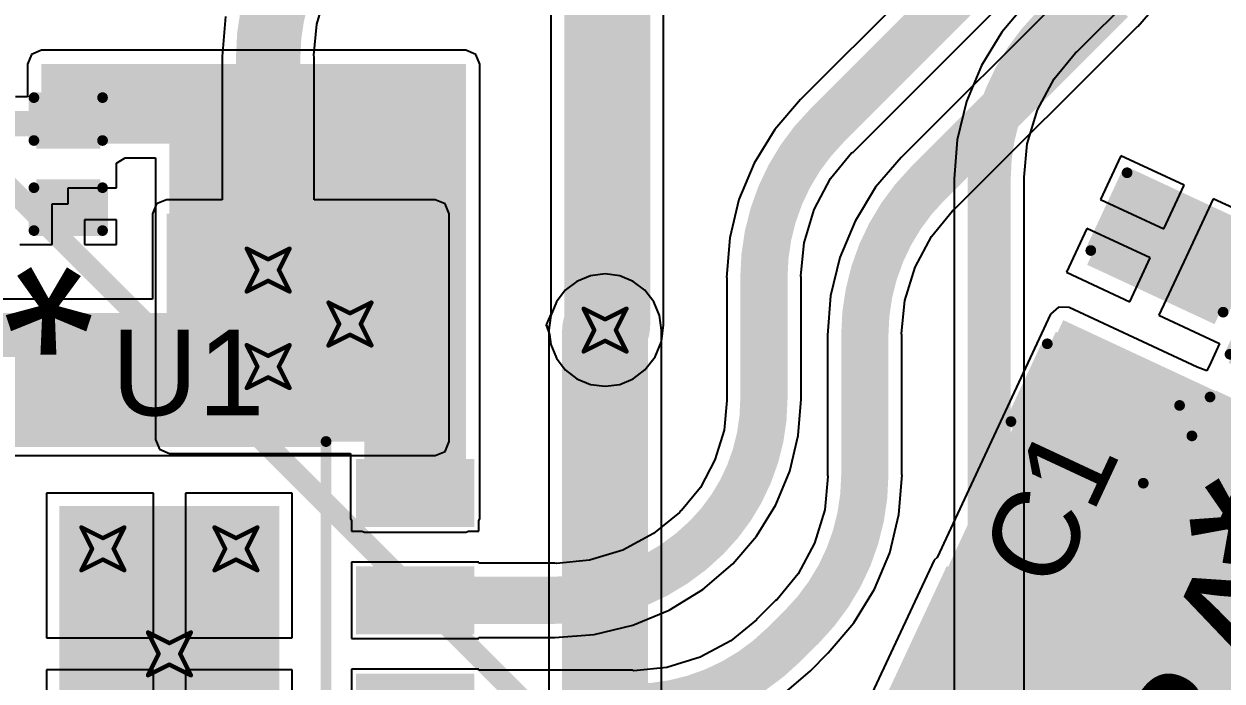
# Model space of a CAD drawing. Header units: millimetres. Extents: x -41 to 155, y -111 to 87.
# Drawn here: x 8.64 to 22.82, y -14.32 to -6.53 of the extents above; entities that cross this region are included whole.
import ezdxf

# ---------------------------------------------------------------- set-up
doc = ezdxf.new("R2010")
doc.units = ezdxf.units.MM
for name, color, linetype in [('BottomLayer', 5, 'Continuous'), ('DrillDrawing', 1, 'Continuous'), ('Mechanical1', 6, 'Continuous'), ('Mechanical2', 216, 'Continuous'), ('TopLayer', 1, 'Continuous'), ('TopOverlay', 2, 'Continuous'), ('TopPaste', 8, 'Continuous'), ('TopSolder', 216, 'Continuous'), ('ViaHoleLayer', 16, 'Continuous')]:
    doc.layers.add(name, color=color, linetype=linetype)
doc.styles.add('Arial', font='', dxfattribs={"height": 0.2})
doc.styles.get('Arial').set_extended_font_data('Arial')

# ---------------------------------------------------------------- blocks, each defined once
blk = doc.blocks.new('ESOP_8_72')
at = {"layer": 'TopLayer'}
for points in [[(-3.509, 2.205), (-2.309, 2.205), (-2.309, 1.605), (-3.509, 1.605)], [(2.308, 2.205), (3.508, 2.205), (3.508, 1.605), (2.308, 1.605)], [(-1.2, 1.65), (1.2, 1.65), (1.2, -1.65), (-1.2, -1.65)], [(-3.509, 0.935), (-2.309, 0.935), (-2.309, 0.335), (-3.509, 0.335)], [(2.308, 0.935), (3.508, 0.935), (3.508, 0.335), (2.308, 0.335)], [(-3.509, -0.335), (-2.309, -0.335), (-2.309, -0.935), (-3.509, -0.935)], [(2.308, -0.335), (3.508, -0.335), (3.508, -0.935), (2.308, -0.935)], [(-3.509, -1.605), (-2.309, -1.605), (-2.309, -2.205), (-3.509, -2.205)], [(2.308, -1.605), (3.508, -1.605), (3.508, -2.205), (2.308, -2.205)]]:
    blk.add_hatch(color=1, dxfattribs=at).paths.add_polyline_path(points)
at = {"layer": 'TopPaste'}
for points in [[(-3.509, 2.205), (-2.309, 2.205), (-2.309, 1.605), (-3.509, 1.605)], [(2.308, 2.205), (3.508, 2.205), (3.508, 1.605), (2.308, 1.605)], [(-1.2, 1.65), (1.2, 1.65), (1.2, -1.65), (-1.2, -1.65)], [(-3.509, 0.935), (-2.309, 0.935), (-2.309, 0.335), (-3.509, 0.335)], [(2.308, 0.935), (3.508, 0.935), (3.508, 0.335), (2.308, 0.335)], [(-3.509, -0.335), (-2.309, -0.335), (-2.309, -0.935), (-3.509, -0.935)], [(2.308, -0.335), (3.508, -0.335), (3.508, -0.935), (2.308, -0.935)], [(-3.509, -1.605), (-2.309, -1.605), (-2.309, -2.205), (-3.509, -2.205)], [(2.308, -1.605), (3.508, -1.605), (3.508, -2.205), (2.308, -2.205)]]:
    blk.add_hatch(color=8, dxfattribs=at).paths.add_polyline_path(points)
at = {"layer": 'TopSolder'}
for points in [[(-3.61, 2.307), (-2.207, 2.307), (-2.207, 1.503), (-3.61, 1.503)], [(2.207, 2.307), (3.61, 2.307), (3.61, 1.503), (2.207, 1.503)], [(-1.302, 1.752), (1.302, 1.752), (1.302, -1.752), (-1.302, -1.752)], [(-3.61, 1.037), (-2.207, 1.037), (-2.207, 0.233), (-3.61, 0.233)], [(2.207, 1.037), (3.61, 1.037), (3.61, 0.233), (2.207, 0.233)], [(-3.61, -0.233), (-2.207, -0.233), (-2.207, -1.037), (-3.61, -1.037)], [(2.207, -0.233), (3.61, -0.233), (3.61, -1.037), (2.207, -1.037)], [(-3.61, -1.503), (-2.207, -1.503), (-2.207, -2.307), (-3.61, -2.307)], [(2.207, -1.503), (3.61, -1.503), (3.61, -2.307), (2.207, -2.307)]]:
    blk.add_hatch(color=216, dxfattribs=at).paths.add_polyline_path(points)
at = {"layer": 'TopOverlay'}
for points, const_width in [([(-1.905, 2.515), (1.854, 2.515)], 0.127), ([(-1.905, 2.515), (-1.905, -2.515)], 0.127), ([(1.854, -2.515), (1.854, 2.515)], 0.127), ([(-3.877, 2.049), (-3.75, 1.922)], 0.3), ([(-3.877, 1.795), (-3.877, 2.049)], 0.3), ([(-3.877, 1.795), (-3.75, 1.922)], 0.3), ([(-1.905, -2.515), (1.854, -2.515)], 0.127)]:
    blk.add_lwpolyline(points, dxfattribs=dict(at, const_width=const_width))
for points, const_width in [([(-1.937, 2.515, 1), (-1.873, 2.515, 1)], 0.0635), ([(-1.937, 2.515, 1), (-1.873, 2.515, 1)], 0.0635), ([(1.822, 2.515, 1), (1.886, 2.515, 1)], 0.0635), ([(1.822, 2.515, 1), (1.886, 2.515, 1)], 0.0635), ([(-3.952, 2.049, 1), (-3.802, 2.049, 1)], 0.15), ([(-3.952, 2.049, 1), (-3.802, 2.049, 1)], 0.15), ([(-3.825, 1.922, 1), (-3.675, 1.922, 1)], 0.15), ([(-3.825, 1.922, 1), (-3.675, 1.922, 1)], 0.15), ([(-3.952, 1.795, 1), (-3.802, 1.795, 1)], 0.15), ([(-3.952, 1.795, 1), (-3.802, 1.795, 1)], 0.15), ([(-1.937, -2.515, 1), (-1.873, -2.515, 1)], 0.0635), ([(-1.937, -2.515, 1), (-1.873, -2.515, 1)], 0.0635), ([(1.822, -2.515, 1), (1.886, -2.515, 1)], 0.0635), ([(1.822, -2.515, 1), (1.886, -2.515, 1)], 0.0635)]:
    blk.add_lwpolyline(points, format="xyb", close=True, dxfattribs=dict(at, const_width=const_width))
blk = doc.blocks.new('C___0402_112')
at = {"layer": 'TopLayer'}
for points in [[(-0.699, -0.318), (-0.699, 0.317), (-0.241, 0.317), (-0.241, -0.318)], [(0.241, -0.318), (0.241, 0.317), (0.699, 0.317), (0.699, -0.318)]]:
    blk.add_hatch(color=1, dxfattribs=at).paths.add_polyline_path(points)
at = {"layer": 'TopPaste'}
for points in [[(-0.699, -0.318), (-0.699, 0.317), (-0.241, 0.317), (-0.241, -0.318)], [(0.241, -0.318), (0.241, 0.317), (0.699, 0.317), (0.699, -0.318)]]:
    blk.add_hatch(color=8, dxfattribs=at).paths.add_polyline_path(points)
at = {"layer": 'TopSolder'}
for points in [[(-0.758, -0.378), (-0.758, 0.377), (-0.181, 0.377), (-0.181, -0.378)], [(0.181, -0.378), (0.181, 0.377), (0.758, 0.377), (0.758, -0.378)]]:
    blk.add_hatch(color=216, dxfattribs=at).paths.add_polyline_path(points)
at = {"layer": 'TopOverlay', "const_width": 0.127}
for points in [[(-0.787, 0.406), (-0.787, -0.406)], [(-0.787, 0.406), (-0.279, 0.406)], [(0.279, 0.406), (0.787, 0.406)], [(0.787, 0.406), (0.787, -0.406)], [(-0.787, -0.406), (-0.279, -0.406)], [(0.279, -0.406), (0.787, -0.406)]]:
    blk.add_lwpolyline(points, dxfattribs=at)
at = {"layer": 'TopOverlay', "const_width": 0.0635}
for points in [[(-0.819, 0.406, 1), (-0.756, 0.406, 1)], [(-0.819, 0.406, 1), (-0.756, 0.406, 1)], [(-0.311, 0.406, 1), (-0.248, 0.406, 1)], [(0.248, 0.406, 1), (0.311, 0.406, 1)], [(0.756, 0.406, 1), (0.819, 0.406, 1)], [(0.756, 0.406, 1), (0.819, 0.406, 1)], [(-0.819, -0.406, 1), (-0.756, -0.406, 1)], [(-0.819, -0.406, 1), (-0.756, -0.406, 1)], [(-0.311, -0.406, 1), (-0.248, -0.406, 1)], [(0.248, -0.406, 1), (0.311, -0.406, 1)], [(0.756, -0.406, 1), (0.819, -0.406, 1)], [(0.756, -0.406, 1), (0.819, -0.406, 1)]]:
    blk.add_lwpolyline(points, format="xyb", close=True, dxfattribs=at)
blk = doc.blocks.new('C___0402_114')
at = {"layer": 'TopLayer'}
for points in [[(-0.699, -0.318), (-0.699, 0.317), (-0.241, 0.317), (-0.241, -0.318)], [(0.241, -0.318), (0.241, 0.317), (0.699, 0.317), (0.699, -0.318)]]:
    blk.add_hatch(color=1, dxfattribs=at).paths.add_polyline_path(points)
at = {"layer": 'TopPaste'}
for points in [[(-0.699, -0.318), (-0.699, 0.317), (-0.241, 0.317), (-0.241, -0.318)], [(0.241, -0.318), (0.241, 0.317), (0.699, 0.317), (0.699, -0.318)]]:
    blk.add_hatch(color=8, dxfattribs=at).paths.add_polyline_path(points)
at = {"layer": 'TopSolder'}
for points in [[(-0.758, -0.378), (-0.758, 0.377), (-0.181, 0.377), (-0.181, -0.378)], [(0.181, -0.378), (0.181, 0.377), (0.758, 0.377), (0.758, -0.378)]]:
    blk.add_hatch(color=216, dxfattribs=at).paths.add_polyline_path(points)
at = {"layer": 'TopOverlay', "const_width": 0.127}
for points in [[(-0.279, 0.406), (-0.787, 0.406)], [(-0.787, -0.406), (-0.787, 0.406)], [(0.787, 0.406), (0.279, 0.406)], [(0.787, -0.406), (0.787, 0.406)], [(-0.279, -0.406), (-0.787, -0.406)], [(0.787, -0.406), (0.279, -0.406)]]:
    blk.add_lwpolyline(points, dxfattribs=at)
at = {"layer": 'TopOverlay', "const_width": 0.0635}
for points in [[(-0.819, 0.406, 1), (-0.756, 0.406, 1)], [(-0.819, 0.406, 1), (-0.756, 0.406, 1)], [(-0.311, 0.406, 1), (-0.248, 0.406, 1)], [(0.248, 0.406, 1), (0.311, 0.406, 1)], [(0.756, 0.406, 1), (0.819, 0.406, 1)], [(0.756, 0.406, 1), (0.819, 0.406, 1)], [(-0.819, -0.406, 1), (-0.756, -0.406, 1)], [(-0.819, -0.406, 1), (-0.756, -0.406, 1)], [(-0.311, -0.406, 1), (-0.248, -0.406, 1)], [(0.248, -0.406, 1), (0.311, -0.406, 1)], [(0.756, -0.406, 1), (0.819, -0.406, 1)], [(0.756, -0.406, 1), (0.819, -0.406, 1)]]:
    blk.add_lwpolyline(points, format="xyb", close=True, dxfattribs=at)
blk = doc.blocks.new('C___0805_117')
at = {"layer": 'TopLayer'}
for points in [[(-1.524, 0.762), (-0.508, 0.762), (-0.508, -0.762), (-1.524, -0.762)], [(0.508, 0.762), (1.524, 0.762), (1.524, -0.762), (0.508, -0.762)]]:
    blk.add_hatch(color=1, dxfattribs=at).paths.add_polyline_path(points)
at = {"layer": 'TopPaste'}
for points in [[(-1.524, 0.762), (-0.508, 0.762), (-0.508, -0.762), (-1.524, -0.762)], [(0.508, 0.762), (1.524, 0.762), (1.524, -0.762), (0.508, -0.762)]]:
    blk.add_hatch(color=8, dxfattribs=at).paths.add_polyline_path(points)
at = {"layer": 'TopSolder'}
for points in [[(-1.594, 0.832), (-0.438, 0.832), (-0.438, -0.832), (-1.594, -0.832)], [(0.438, 0.832), (1.594, 0.832), (1.594, -0.832), (0.438, -0.832)]]:
    blk.add_hatch(color=216, dxfattribs=at).paths.add_polyline_path(points)
at = {"layer": 'TopOverlay', "const_width": 0.127}
for points in [[(-1.626, -0.864), (-1.626, 0.864)], [(-0.61, 0.864), (-1.626, 0.864)], [(1.626, 0.864), (0.61, 0.864)], [(1.626, -0.864), (1.626, 0.864)], [(-0.61, -0.864), (-1.626, -0.864)], [(1.626, -0.864), (0.61, -0.864)]]:
    blk.add_lwpolyline(points, dxfattribs=at)
at = {"layer": 'TopOverlay', "const_width": 0.0635}
for points in [[(-1.657, 0.864, 1), (-1.594, 0.864, 1)], [(-1.657, 0.864, 1), (-1.594, 0.864, 1)], [(-0.641, 0.864, 1), (-0.578, 0.864, 1)], [(0.578, 0.864, 1), (0.641, 0.864, 1)], [(1.594, 0.864, 1), (1.657, 0.864, 1)], [(1.594, 0.864, 1), (1.657, 0.864, 1)], [(-1.657, -0.864, 1), (-1.594, -0.864, 1)], [(-1.657, -0.864, 1), (-1.594, -0.864, 1)], [(-0.641, -0.864, 1), (-0.578, -0.864, 1)], [(0.578, -0.864, 1), (0.641, -0.864, 1)], [(1.594, -0.864, 1), (1.657, -0.864, 1)], [(1.594, -0.864, 1), (1.657, -0.864, 1)]]:
    blk.add_lwpolyline(points, format="xyb", close=True, dxfattribs=at)

msp = doc.modelspace()

# ---------------------------------------------------------------- hatches: boundary and pattern name
at = {"layer": 'BottomLayer'}
for points in [[(10.329, -11.481), (13.509, -11.481), (13.509, -8.781), (10.329, -8.781)], [(4.877, -11.481), (13.081, -11.481), (13.081, -9.957), (4.877, -9.957)]]:
    msp.add_hatch(color=5, dxfattribs=at).paths.add_polyline_path(points)
h = msp.add_hatch(color=5, dxfattribs=at)
edge = h.paths.add_edge_path()
edge.add_arc((11.532, -9.449), 0.3, 0, 360)
h = msp.add_hatch(color=5, dxfattribs=at)
edge = h.paths.add_edge_path()
edge.add_arc((12.5, -10.088), 0.3, 0, 360)
h = msp.add_hatch(color=5, dxfattribs=at)
edge = h.paths.add_edge_path()
edge.add_arc((15.519, -10.16), 0.3, 0, 360)
h = msp.add_hatch(color=5, dxfattribs=at)
edge = h.paths.add_edge_path()
edge.add_arc((11.532, -10.592), 0.3, 0, 360)
h = msp.add_hatch(color=5, dxfattribs=at)
edge = h.paths.add_edge_path()
edge.add_arc((9.576, -12.751), 0.3, 0, 360)
h = msp.add_hatch(color=5, dxfattribs=at)
edge = h.paths.add_edge_path()
edge.add_arc((11.151, -12.751), 0.3, 0, 360)
h = msp.add_hatch(color=5, dxfattribs=at)
edge = h.paths.add_edge_path()
edge.add_arc((10.363, -13.995), 0.3, 0, 360)
at = {"layer": 'TopLayer'}
for points in [[(8.849, -7.953), (13.872, -7.953), (13.872, -7.01), (8.849, -7.01)], [(10.363, -11.455), (13.872, -11.455), (13.872, -7.01), (10.363, -7.01)], [(12.672, -12.39), (13.872, -12.39), (13.872, -7.015), (12.672, -7.015)], [(7.72, -7.864), (9.484, -7.864), (9.484, -7.564), (7.72, -7.564)], [(20.942, -10.042), (19.053, -14.092), (28.184, -18.349), (30.072, -14.299)], [(17.687, -16.978), (19.62, -17.88), (21.495, -13.858), (19.562, -12.957)]]:
    msp.add_hatch(color=1, dxfattribs=at).paths.add_polyline_path(points)
h = msp.add_hatch(color=1, dxfattribs=at)
edge = h.paths.add_edge_path()
edge.add_arc((11.532, -9.449), 0.3, 0, 360)
h = msp.add_hatch(color=1, dxfattribs=at)
edge = h.paths.add_edge_path()
edge.add_arc((12.5, -10.088), 0.3, 0, 360)
h = msp.add_hatch(color=1, dxfattribs=at)
edge = h.paths.add_edge_path()
edge.add_arc((15.519, -10.16), 0.3, 0, 360)
h = msp.add_hatch(color=1, dxfattribs=at)
edge = h.paths.add_edge_path()
edge.add_arc((11.532, -10.592), 0.3, 0, 360)
h = msp.add_hatch(color=1, dxfattribs=at)
edge = h.paths.add_edge_path()
edge.add_arc((9.576, -12.751), 0.3, 0, 360)
h = msp.add_hatch(color=1, dxfattribs=at)
edge = h.paths.add_edge_path()
edge.add_arc((11.151, -12.751), 0.3, 0, 360)
h = msp.add_hatch(color=1, dxfattribs=at)
edge = h.paths.add_edge_path()
edge.add_arc((10.363, -13.995), 0.3, 0, 360)
at = {"layer": 'ViaHoleLayer'}
h = msp.add_hatch(color=16, dxfattribs=at)
edge = h.paths.add_edge_path()
edge.add_arc((11.532, -9.449), 0.15, 0, 360)
h = msp.add_hatch(color=16, dxfattribs=at)
edge = h.paths.add_edge_path()
edge.add_arc((12.5, -10.088), 0.15, 0, 360)
h = msp.add_hatch(color=16, dxfattribs=at)
edge = h.paths.add_edge_path()
edge.add_arc((15.519, -10.16), 0.15, 0, 360)
h = msp.add_hatch(color=16, dxfattribs=at)
edge = h.paths.add_edge_path()
edge.add_arc((11.532, -10.592), 0.15, 0, 360)
h = msp.add_hatch(color=16, dxfattribs=at)
edge = h.paths.add_edge_path()
edge.add_arc((9.576, -12.751), 0.15, 0, 360)
h = msp.add_hatch(color=16, dxfattribs=at)
edge = h.paths.add_edge_path()
edge.add_arc((11.151, -12.751), 0.15, 0, 360)
h = msp.add_hatch(color=16, dxfattribs=at)
edge = h.paths.add_edge_path()
edge.add_arc((10.363, -13.995), 0.15, 0, 360)

# ---------------------------------------------------------------- linework, layer by layer
at = {"layer": 'BottomLayer'}
for p, q in [((21.103, -6.864), (23.908, -4.06)), ((12.107, -6.537), (12.221, -6.161)), ((20.516, -6.277), (20.215, -6.63)), ((11.027, -6.446), (10.989, -6.92)), ((12.071, -6.903), (12.107, -6.537)), ((20.215, -6.63), (19.973, -7.026)), ((10.989, -6.92), (10.988, -6.928)), ((10.988, -6.928), (10.988, -8.616)), ((12.075, -6.928), (12.071, -6.903)), ((12.075, -8.616), (12.075, -6.928)), ((20.834, -7.183), (21.087, -6.875)), ((21.087, -6.875), (21.103, -6.864)), ((19.973, -7.026), (19.795, -7.454)), ((20.637, -7.552), (20.834, -7.183)), ((19.795, -7.454), (19.687, -7.905)), ((20.516, -7.952), (20.637, -7.552)), ((19.687, -7.905), (19.65, -8.367)), ((20.477, -8.349), (20.516, -7.952)), ((20.48, -8.367), (20.477, -8.349)), ((19.65, -8.367), (19.652, -8.367)), ((19.652, -8.367), (19.652, -20.062)), ((20.48, -20.062), (20.48, -8.367)), ((10.329, -8.616), (10.212, -8.664)), ((10.988, -8.616), (10.329, -8.616)), ((13.509, -8.616), (12.075, -8.616)), ((13.626, -8.664), (13.509, -8.616)), ((10.212, -8.664), (10.164, -8.781)), ((10.164, -8.781), (10.164, -9.792)), ((13.674, -8.781), (13.626, -8.664)), ((13.674, -11.481), (13.674, -8.781)), ((15.519, -9.494), (15.347, -9.517)), ((15.692, -9.517), (15.519, -9.494)), ((15.186, -9.583), (15.048, -9.689)), ((15.347, -9.517), (15.186, -9.583)), ((15.852, -9.583), (15.692, -9.517)), ((15.99, -9.689), (15.852, -9.583)), ((15.048, -9.689), (14.943, -9.827)), ((16.096, -9.827), (15.99, -9.689)), ((10.164, -9.792), (4.877, -9.792)), ((14.943, -9.827), (14.876, -9.988)), ((16.163, -9.988), (16.096, -9.827)), ((14.876, -9.988), (14.853, -10.16)), ((16.185, -10.16), (16.163, -9.988)), ((14.853, -10.16), (14.853, -22.708)), ((16.185, -22.432), (16.185, -10.16)), ((13.626, -11.597), (13.674, -11.481)), ((13.509, -11.646), (13.626, -11.597)), ((7.633, -11.646), (13.509, -11.646))]:
    msp.add_line(p, q, dxfattribs=at)
for points, const_width in [([(20.81, -6.571), (23.615, -3.767)], 0.508), ([(11.532, -9.449), (11.532, -6.928)], 0.762), ([(20.066, -20.244), (20.066, -8.367)], 0.508), ([(15.519, -22.708), (15.519, -10.16)], 1.016)]:
    msp.add_lwpolyline(points, dxfattribs=dict(at, const_width=const_width))
for points, const_width in [([(11.532, -6.928, -0.198912), (12.276, -5.132)], 0.762), ([(20.066, -8.367, -0.198912), (20.81, -6.571)], 0.508)]:
    msp.add_lwpolyline(points, format="xyb", dxfattribs=dict(at, const_width=const_width))
for points, const_width in [([(20.683, -6.571, 1), (20.937, -6.571, 1)], 0.254), ([(20.683, -6.571, 1), (20.937, -6.571, 1)], 0.254), ([(11.341, -6.928, 1), (11.722, -6.928, 1)], 0.381), ([(11.341, -6.928, 1), (11.722, -6.928, 1)], 0.381), ([(19.939, -8.367, 1), (20.193, -8.367, 1)], 0.254), ([(19.939, -8.367, 1), (20.193, -8.367, 1)], 0.254), ([(11.341, -9.449, 1), (11.722, -9.449, 1)], 0.381), ([(15.265, -10.16, 1), (15.773, -10.16, 1)], 0.508)]:
    msp.add_lwpolyline(points, format="xyb", close=True, dxfattribs=dict(at, const_width=const_width))
at = {"layer": 'DrillDrawing', "const_width": 0.0508}
for points in [[(11.278, -9.195), (11.532, -9.322)], [(11.278, -9.195), (11.405, -9.449)], [(11.532, -9.322), (11.786, -9.195)], [(11.659, -9.449), (11.786, -9.195)], [(11.278, -9.703), (11.405, -9.449)], [(11.659, -9.449), (11.786, -9.703)], [(11.278, -9.703), (11.532, -9.576)], [(11.532, -9.576), (11.786, -9.703)], [(12.246, -9.834), (12.5, -9.961)], [(12.246, -9.834), (12.373, -10.088)], [(12.5, -9.961), (12.754, -9.834)], [(12.627, -10.088), (12.754, -9.834)], [(15.265, -9.906), (15.519, -10.033)], [(15.265, -9.906), (15.392, -10.16)], [(15.519, -10.033), (15.773, -9.906)], [(15.646, -10.16), (15.773, -9.906)], [(12.246, -10.342), (12.373, -10.088)], [(12.627, -10.088), (12.754, -10.342)], [(12.246, -10.342), (12.5, -10.215)], [(12.5, -10.215), (12.754, -10.342)], [(15.265, -10.414), (15.392, -10.16)], [(15.646, -10.16), (15.773, -10.414)], [(11.278, -10.338), (11.532, -10.465)], [(11.278, -10.338), (11.405, -10.592)], [(11.532, -10.465), (11.786, -10.338)], [(11.659, -10.592), (11.786, -10.338)], [(15.265, -10.414), (15.519, -10.287)], [(15.519, -10.287), (15.773, -10.414)], [(11.278, -10.846), (11.405, -10.592)], [(11.659, -10.592), (11.786, -10.846)], [(11.278, -10.846), (11.532, -10.719)], [(11.532, -10.719), (11.786, -10.846)], [(9.322, -12.497), (9.576, -12.624)], [(9.322, -12.497), (9.449, -12.751)], [(9.576, -12.624), (9.83, -12.497)], [(9.703, -12.751), (9.83, -12.497)], [(10.897, -12.497), (11.151, -12.624)], [(10.897, -12.497), (11.024, -12.751)], [(11.151, -12.624), (11.405, -12.497)], [(11.278, -12.751), (11.405, -12.497)], [(9.322, -13.005), (9.449, -12.751)], [(9.703, -12.751), (9.83, -13.005)], [(10.897, -13.005), (11.024, -12.751)], [(11.278, -12.751), (11.405, -13.005)], [(9.322, -13.005), (9.576, -12.878)], [(9.576, -12.878), (9.83, -13.005)], [(10.897, -13.005), (11.151, -12.878)], [(11.151, -12.878), (11.405, -13.005)], [(10.109, -13.741), (10.363, -13.868)], [(10.109, -13.741), (10.236, -13.995)], [(10.363, -13.868), (10.617, -13.741)], [(10.49, -13.995), (10.617, -13.741)], [(10.109, -14.249), (10.236, -13.995)], [(10.49, -13.995), (10.617, -14.249)], [(10.109, -14.249), (10.363, -14.122)], [(10.363, -14.122), (10.617, -14.249)]]:
    msp.add_lwpolyline(points, dxfattribs=at)
at = {"layer": 'DrillDrawing', "const_width": 0.0254}
for points in [[(11.265, -9.195, 1), (11.29, -9.195, 1)], [(11.265, -9.195, 1), (11.29, -9.195, 1)], [(11.773, -9.195, 1), (11.798, -9.195, 1)], [(11.773, -9.195, 1), (11.798, -9.195, 1)], [(11.519, -9.322, 1), (11.544, -9.322, 1)], [(11.519, -9.322, 1), (11.544, -9.322, 1)], [(11.392, -9.449, 1), (11.417, -9.449, 1)], [(11.392, -9.449, 1), (11.417, -9.449, 1)], [(11.646, -9.449, 1), (11.671, -9.449, 1)], [(11.646, -9.449, 1), (11.671, -9.449, 1)], [(11.519, -9.576, 1), (11.544, -9.576, 1)], [(11.519, -9.576, 1), (11.544, -9.576, 1)], [(11.265, -9.703, 1), (11.29, -9.703, 1)], [(11.265, -9.703, 1), (11.29, -9.703, 1)], [(11.773, -9.703, 1), (11.798, -9.703, 1)], [(11.773, -9.703, 1), (11.798, -9.703, 1)], [(12.233, -9.834, 1), (12.259, -9.834, 1)], [(12.233, -9.834, 1), (12.259, -9.834, 1)], [(12.741, -9.834, 1), (12.767, -9.834, 1)], [(12.741, -9.834, 1), (12.767, -9.834, 1)], [(15.253, -9.906, 1), (15.278, -9.906, 1)], [(15.253, -9.906, 1), (15.278, -9.906, 1)], [(15.761, -9.906, 1), (15.786, -9.906, 1)], [(15.761, -9.906, 1), (15.786, -9.906, 1)], [(12.36, -10.088, 1), (12.386, -10.088, 1)], [(12.36, -10.088, 1), (12.386, -10.088, 1)], [(12.487, -9.961, 1), (12.513, -9.961, 1)], [(12.487, -9.961, 1), (12.513, -9.961, 1)], [(12.614, -10.088, 1), (12.64, -10.088, 1)], [(12.614, -10.088, 1), (12.64, -10.088, 1)], [(15.507, -10.033, 1), (15.532, -10.033, 1)], [(15.507, -10.033, 1), (15.532, -10.033, 1)], [(12.487, -10.215, 1), (12.513, -10.215, 1)], [(12.487, -10.215, 1), (12.513, -10.215, 1)], [(15.38, -10.16, 1), (15.405, -10.16, 1)], [(15.38, -10.16, 1), (15.405, -10.16, 1)], [(15.634, -10.16, 1), (15.659, -10.16, 1)], [(15.634, -10.16, 1), (15.659, -10.16, 1)], [(11.265, -10.338, 1), (11.29, -10.338, 1)], [(11.265, -10.338, 1), (11.29, -10.338, 1)], [(11.773, -10.338, 1), (11.798, -10.338, 1)], [(11.773, -10.338, 1), (11.798, -10.338, 1)], [(12.233, -10.342, 1), (12.259, -10.342, 1)], [(12.233, -10.342, 1), (12.259, -10.342, 1)], [(12.741, -10.342, 1), (12.767, -10.342, 1)], [(12.741, -10.342, 1), (12.767, -10.342, 1)], [(15.507, -10.287, 1), (15.532, -10.287, 1)], [(15.507, -10.287, 1), (15.532, -10.287, 1)], [(11.519, -10.465, 1), (11.544, -10.465, 1)], [(11.519, -10.465, 1), (11.544, -10.465, 1)], [(15.253, -10.414, 1), (15.278, -10.414, 1)], [(15.253, -10.414, 1), (15.278, -10.414, 1)], [(15.761, -10.414, 1), (15.786, -10.414, 1)], [(15.761, -10.414, 1), (15.786, -10.414, 1)], [(11.392, -10.592, 1), (11.417, -10.592, 1)], [(11.392, -10.592, 1), (11.417, -10.592, 1)], [(11.646, -10.592, 1), (11.671, -10.592, 1)], [(11.646, -10.592, 1), (11.671, -10.592, 1)], [(11.519, -10.719, 1), (11.544, -10.719, 1)], [(11.519, -10.719, 1), (11.544, -10.719, 1)], [(11.265, -10.846, 1), (11.29, -10.846, 1)], [(11.265, -10.846, 1), (11.29, -10.846, 1)], [(11.773, -10.846, 1), (11.798, -10.846, 1)], [(11.773, -10.846, 1), (11.798, -10.846, 1)], [(9.309, -12.497, 1), (9.334, -12.497, 1)], [(9.309, -12.497, 1), (9.334, -12.497, 1)], [(9.817, -12.497, 1), (9.842, -12.497, 1)], [(9.817, -12.497, 1), (9.842, -12.497, 1)], [(10.884, -12.497, 1), (10.909, -12.497, 1)], [(10.884, -12.497, 1), (10.909, -12.497, 1)], [(11.392, -12.497, 1), (11.417, -12.497, 1)], [(11.392, -12.497, 1), (11.417, -12.497, 1)], [(9.563, -12.624, 1), (9.588, -12.624, 1)], [(9.563, -12.624, 1), (9.588, -12.624, 1)], [(11.138, -12.624, 1), (11.163, -12.624, 1)], [(11.138, -12.624, 1), (11.163, -12.624, 1)], [(9.436, -12.751, 1), (9.461, -12.751, 1)], [(9.436, -12.751, 1), (9.461, -12.751, 1)], [(9.69, -12.751, 1), (9.716, -12.751, 1)], [(9.69, -12.751, 1), (9.716, -12.751, 1)], [(11.011, -12.751, 1), (11.036, -12.751, 1)], [(11.011, -12.751, 1), (11.036, -12.751, 1)], [(11.265, -12.751, 1), (11.29, -12.751, 1)], [(11.265, -12.751, 1), (11.29, -12.751, 1)], [(9.563, -12.878, 1), (9.588, -12.878, 1)], [(9.563, -12.878, 1), (9.588, -12.878, 1)], [(11.138, -12.878, 1), (11.163, -12.878, 1)], [(11.138, -12.878, 1), (11.163, -12.878, 1)], [(9.309, -13.005, 1), (9.334, -13.005, 1)], [(9.309, -13.005, 1), (9.334, -13.005, 1)], [(9.817, -13.005, 1), (9.842, -13.005, 1)], [(9.817, -13.005, 1), (9.842, -13.005, 1)], [(10.884, -13.005, 1), (10.909, -13.005, 1)], [(10.884, -13.005, 1), (10.909, -13.005, 1)], [(11.392, -13.005, 1), (11.417, -13.005, 1)], [(11.392, -13.005, 1), (11.417, -13.005, 1)], [(10.097, -13.741, 1), (10.122, -13.741, 1)], [(10.097, -13.741, 1), (10.122, -13.741, 1)], [(10.604, -13.741, 1), (10.63, -13.741, 1)], [(10.604, -13.741, 1), (10.63, -13.741, 1)], [(10.351, -13.868, 1), (10.376, -13.868, 1)], [(10.351, -13.868, 1), (10.376, -13.868, 1)], [(10.223, -13.995, 1), (10.249, -13.995, 1)], [(10.223, -13.995, 1), (10.249, -13.995, 1)], [(10.477, -13.995, 1), (10.503, -13.995, 1)], [(10.477, -13.995, 1), (10.503, -13.995, 1)], [(10.351, -14.122, 1), (10.376, -14.122, 1)], [(10.351, -14.122, 1), (10.376, -14.122, 1)], [(10.097, -14.249, 1), (10.122, -14.249, 1)], [(10.097, -14.249, 1), (10.122, -14.249, 1)], [(10.604, -14.249, 1), (10.63, -14.249, 1)], [(10.604, -14.249, 1), (10.63, -14.249, 1)]]:
    msp.add_lwpolyline(points, format="xyb", close=True, dxfattribs=at)
at = {"layer": 'Mechanical1', "const_width": 0.254}
msp.add_lwpolyline([(-26.733, 19.828, -3.064051), (-27.016, -19.427)], format="xyb", dxfattribs=at)
msp.add_lwpolyline([(0, 0), (27.457, -27.457)], dxfattribs=at)
at = {"layer": 'Mechanical2', "const_width": 0.254}
msp.add_lwpolyline([(-27.773, 19.435, -3.216016), (-28.067, -19.008)], format="xyb", dxfattribs=at)
at = {"layer": 'TopLayer'}
for p, q in [((14.879, 3.899), (14.879, -9.865)), ((16.211, -10.099), (16.211, 3.924)), ((20.052, -5.208), (17.832, -7.428)), ((18.454, -8.051), (20.675, -5.83)), ((21.2, -5.939), (19.025, -8.114)), ((21.823, -6.563), (22.127, -6.207)), ((19.648, -8.737), (21.823, -6.562)), ((21.823, -6.562), (21.823, -6.563)), ((8.732, -6.894), (8.684, -7.01)), ((8.849, -6.845), (8.732, -6.894)), ((13.872, -6.845), (8.849, -6.845)), ((13.988, -6.894), (13.872, -6.845)), ((14.037, -7.01), (13.988, -6.894)), ((8.684, -7.01), (8.684, -7.399)), ((14.037, -12.39), (14.037, -7.01)), ((8.684, -7.399), (8.543, -7.399)), ((17.831, -7.428), (17.527, -7.784)), ((17.832, -7.428), (17.831, -7.428)), ((17.527, -7.784), (17.283, -8.182)), ((18.188, -8.366), (18.437, -8.062)), ((18.437, -8.062), (18.454, -8.051)), ((9.738, -8.182), (9.838, -8.118)), ((9.738, -8.474), (9.738, -8.182)), ((9.838, -8.118), (10.198, -8.118)), ((10.198, -8.118), (10.198, -11.455)), ((17.283, -8.182), (17.104, -8.615)), ((19.025, -8.114), (18.721, -8.469)), ((19.025, -8.114), (19.025, -8.114)), ((21.624, -8.094), (21.382, -8.612)), ((22.372, -8.443), (21.624, -8.094)), ((9.166, -8.664), (9.166, -8.474)), ((9.166, -8.474), (9.738, -8.474)), ((17.994, -8.73), (18.188, -8.366)), ((18.721, -8.469), (18.477, -8.868)), ((22.13, -8.961), (22.372, -8.443)), ((17.104, -8.615), (16.995, -9.069)), ((21.382, -8.612), (22.13, -8.961)), ((22.717, -8.604), (22.395, -9.294)), ((23.465, -8.953), (22.717, -8.604)), ((8.976, -9.147), (8.976, -8.664)), ((8.976, -8.664), (9.166, -8.664)), ((17.874, -9.125), (17.994, -8.73)), ((19.382, -9.052), (19.631, -8.748)), ((19.631, -8.748), (19.648, -8.737)), ((9.738, -8.855), (9.357, -8.855)), ((9.357, -8.855), (9.357, -9.147)), ((9.738, -9.147), (9.738, -8.855)), ((18.477, -8.868), (18.298, -9.3)), ((16.995, -9.069), (16.958, -9.536)), ((19.188, -9.416), (19.382, -9.052)), ((21.221, -8.957), (20.98, -9.475)), ((21.969, -9.306), (21.221, -8.957)), ((8.595, -9.147), (8.976, -9.147)), ((9.357, -9.147), (9.738, -9.147)), ((17.835, -9.516), (17.874, -9.125)), ((18.298, -9.3), (18.188, -9.755)), ((21.728, -9.824), (21.969, -9.306)), ((22.395, -9.294), (22.073, -9.985)), ((19.068, -9.811), (19.188, -9.416)), ((20.98, -9.475), (21.728, -9.824)), ((16.958, -9.536), (16.959, -9.536)), ((16.959, -9.536), (16.959, -10.979)), ((17.839, -9.536), (17.835, -9.516)), ((17.839, -10.979), (17.839, -9.536)), ((18.188, -9.755), (18.152, -10.222)), ((14.879, -9.865), (14.876, -9.971)), ((19.029, -10.202), (19.068, -9.811)), ((20.885, -9.887), (20.792, -9.972)), ((20.886, -9.887), (20.885, -9.887)), ((21.011, -9.892), (20.886, -9.887)), ((22.526, -10.598), (21.011, -9.892)), ((14.876, -9.971), (14.823, -10.099)), ((20.792, -9.972), (19.448, -12.855)), ((20.792, -9.972), (20.792, -9.972)), ((22.073, -9.985), (22.791, -10.32)), ((14.823, -10.099), (14.823, -10.099)), ((14.823, -10.099), (14.856, -10.136)), ((14.853, -10.16), (14.823, -10.099)), ((14.823, -10.099), (14.86, -10.211)), ((14.856, -10.136), (14.853, -10.16)), ((16.186, -10.294), (16.212, -10.099)), ((16.212, -10.099), (16.211, -10.099)), ((19.033, -10.222), (19.029, -10.202)), ((14.86, -10.211), (14.876, -10.332)), ((14.876, -10.332), (14.943, -10.493)), ((16.111, -10.475), (16.186, -10.294)), ((18.152, -10.222), (18.152, -10.222)), ((18.152, -10.222), (18.152, -11.876)), ((19.033, -11.876), (19.033, -10.222)), ((22.791, -10.32), (22.691, -10.535)), ((15.991, -10.632), (16.111, -10.475)), ((14.943, -10.493), (15.048, -10.631)), ((15.048, -10.631), (15.186, -10.737)), ((15.852, -10.737), (15.99, -10.631)), ((15.99, -10.631), (15.991, -10.632)), ((22.641, -10.641), (22.526, -10.598)), ((22.691, -10.535), (22.641, -10.641)), ((15.186, -10.737), (15.347, -10.803)), ((15.692, -10.803), (15.852, -10.737)), ((15.347, -10.803), (15.519, -10.826)), ((15.519, -10.826), (15.692, -10.803)), ((16.962, -10.995), (16.927, -11.345)), ((16.959, -10.979), (16.962, -10.995)), ((17.805, -11.41), (17.839, -10.979)), ((17.839, -10.979), (17.839, -10.979)), ((10.198, -11.455), (10.247, -11.572)), ((16.927, -11.345), (16.82, -11.698)), ((17.704, -11.83), (17.805, -11.41)), ((10.247, -11.572), (10.363, -11.62)), ((10.363, -11.62), (12.507, -11.62)), ((12.507, -11.62), (12.507, -12.39)), ((16.82, -11.698), (16.647, -12.024)), ((17.539, -12.23), (17.704, -11.83)), ((18.156, -11.896), (18.118, -12.287)), ((18.152, -11.876), (18.156, -11.896)), ((18.997, -12.343), (19.034, -11.876)), ((19.034, -11.876), (19.033, -11.876)), ((16.647, -12.024), (16.423, -12.296)), ((10.173, -12.091), (8.909, -12.091)), ((8.909, -12.091), (8.909, -13.805)), ((10.173, -13.805), (10.173, -12.091)), ((11.817, -12.091), (10.554, -12.091)), ((10.554, -12.091), (10.554, -13.805)), ((11.817, -13.805), (11.817, -12.091)), ((16.398, -12.322), (16.094, -12.571)), ((16.409, -12.305), (16.398, -12.322)), ((16.423, -12.296), (16.409, -12.305)), ((17.313, -12.599), (17.539, -12.23)), ((18.118, -12.287), (17.998, -12.682)), ((12.507, -12.39), (12.519, -12.421)), ((12.519, -12.421), (12.519, -12.543)), ((14.024, -12.421), (14.037, -12.39)), ((14.024, -12.543), (14.024, -12.421)), ((18.888, -12.798), (18.997, -12.343)), ((12.519, -12.543), (12.641, -12.543)), ((12.641, -12.543), (12.672, -12.555)), ((12.672, -12.555), (13.872, -12.555)), ((13.872, -12.555), (13.902, -12.543)), ((13.902, -12.543), (14.024, -12.543)), ((16.094, -12.571), (15.73, -12.766)), ((17.032, -12.928), (17.313, -12.599)), ((17.998, -12.682), (17.803, -13.046)), ((15.335, -12.886), (14.944, -12.924)), ((15.73, -12.766), (15.335, -12.886)), ((19.413, -12.887), (18.224, -15.435)), ((18.709, -13.23), (18.888, -12.798)), ((19.448, -12.855), (19.413, -12.887)), ((14.024, -12.908), (12.519, -12.908)), ((12.519, -12.908), (12.519, -13.813)), ((14.024, -12.92), (14.024, -12.908)), ((14.924, -12.92), (14.024, -12.92)), ((14.944, -12.924), (14.924, -12.92)), ((16.677, -13.232), (17.032, -12.928)), ((17.032, -12.928), (17.032, -12.928)), ((17.803, -13.046), (17.554, -13.35)), ((16.278, -13.476), (16.677, -13.232)), ((18.465, -13.629), (18.709, -13.23)), ((17.537, -13.361), (17.324, -13.575)), ((17.554, -13.35), (17.537, -13.361)), ((15.846, -13.655), (16.278, -13.476)), ((17.312, -13.592), (17.009, -13.841)), ((17.324, -13.575), (17.312, -13.592)), ((15.391, -13.765), (15.846, -13.655)), ((18.161, -13.984), (18.465, -13.629)), ((8.909, -13.805), (10.173, -13.805)), ((10.554, -13.805), (11.817, -13.805)), ((12.519, -13.813), (14.024, -13.813)), ((14.024, -13.813), (14.024, -13.801)), ((14.024, -13.801), (14.924, -13.801)), ((14.924, -13.801), (15.391, -13.765)), ((14.924, -13.801), (14.924, -13.801)), ((17.009, -13.841), (16.645, -14.036)), ((16.645, -14.036), (16.25, -14.155)), ((17.946, -14.198), (18.16, -13.984)), ((18.16, -13.984), (18.161, -13.984)), ((14.024, -14.178), (12.519, -14.178)), ((12.519, -14.178), (12.519, -15.083)), ((14.024, -14.19), (14.024, -14.178)), ((16.25, -14.155), (15.859, -14.194)), ((10.173, -14.186), (8.909, -14.186)), ((8.909, -14.186), (8.909, -15.899)), ((10.173, -15.899), (10.173, -14.186)), ((11.817, -14.186), (10.554, -14.186)), ((10.554, -14.186), (10.554, -15.899)), ((11.817, -15.899), (11.817, -14.186)), ((15.839, -14.19), (14.024, -14.19)), ((15.859, -14.194), (15.839, -14.19)), ((17.591, -14.502), (17.947, -14.198)), ((17.947, -14.198), (17.946, -14.198))]:
    msp.add_line(p, q, dxfattribs=at)
for points, const_width in [([(15.545, -10.099), (15.545, 4.147)], 1.016), ([(18.143, -7.74), (20.363, -5.519)], 0.559), ([(19.337, -8.425), (21.511, -6.251)], 0.559), ([(17.399, -10.979), (17.399, -9.536)], 0.559), ([(18.593, -11.876), (18.593, -10.222)], 0.559), ([(13.272, -13.36), (14.924, -13.36)], 0.559), ([(17.635, -13.886), (17.849, -13.673)], 0.559)]:
    msp.add_lwpolyline(points, dxfattribs=dict(at, const_width=const_width))
for points, const_width in [([(17.399, -9.536, -0.198912), (18.143, -7.74)], 0.559), ([(18.593, -10.222, -0.198912), (19.337, -8.425)], 0.559), ([(15.545, -10.099, -0.198912), (15.519, -10.16)], 1.016), ([(17.399, -10.979, -0.198912), (16.721, -12.616)], 0.559), ([(18.593, -11.876, -0.198912), (17.849, -13.673)], 0.559), ([(16.721, -12.616, -0.198912), (14.924, -13.36)], 0.559), ([(17.635, -13.886, -0.198912), (15.839, -14.63)], 0.559)]:
    msp.add_lwpolyline(points, format="xyb", dxfattribs=dict(at, const_width=const_width))
for points, const_width in [([(18.003, -7.74, 1), (18.283, -7.74, 1)], 0.279), ([(18.003, -7.74, 1), (18.283, -7.74, 1)], 0.279), ([(19.197, -8.425, 1), (19.476, -8.425, 1)], 0.279), ([(19.197, -8.425, 1), (19.476, -8.425, 1)], 0.279), ([(17.259, -9.536, 1), (17.539, -9.536, 1)], 0.279), ([(17.259, -9.536, 1), (17.539, -9.536, 1)], 0.279), ([(15.291, -10.099, 1), (15.799, -10.099, 1)], 0.508), ([(15.291, -10.099, 1), (15.799, -10.099, 1)], 0.508), ([(15.265, -10.16, 1), (15.773, -10.16, 1)], 0.508), ([(18.453, -10.222, 1), (18.733, -10.222, 1)], 0.279), ([(18.453, -10.222, 1), (18.733, -10.222, 1)], 0.279), ([(17.259, -10.979, 1), (17.539, -10.979, 1)], 0.279), ([(17.259, -10.979, 1), (17.539, -10.979, 1)], 0.279), ([(18.453, -11.876, 1), (18.733, -11.876, 1)], 0.279), ([(18.453, -11.876, 1), (18.733, -11.876, 1)], 0.279), ([(16.581, -12.616, 1), (16.86, -12.616, 1)], 0.279), ([(16.581, -12.616, 1), (16.86, -12.616, 1)], 0.279), ([(13.132, -13.36, 1), (13.411, -13.36, 1)], 0.279), ([(14.785, -13.36, 1), (15.064, -13.36, 1)], 0.279), ([(14.785, -13.36, 1), (15.064, -13.36, 1)], 0.279), ([(17.709, -13.673, 1), (17.989, -13.673, 1)], 0.279), ([(17.709, -13.673, 1), (17.989, -13.673, 1)], 0.279), ([(17.495, -13.886, 1), (17.775, -13.886, 1)], 0.279), ([(17.495, -13.886, 1), (17.775, -13.886, 1)], 0.279)]:
    msp.add_lwpolyline(points, format="xyb", close=True, dxfattribs=dict(at, const_width=const_width))

# ---------------------------------------------------------------- block references
for name, p, rotation in [('C___0402_112', (9.166, -8.194), 90), ('C___0805_117', (21.793, -10.135), 245), ('C___0402_114', (23.165, -10.871), 245)]:
    msp.add_blockref(name, p, dxfattribs=dict(rotation=rotation))
msp.add_blockref('ESOP_8_72', (10.363, -13.995))

# ---------------------------------------------------------------- texts
at = {"layer": 'TopOverlay', "style": 'Arial'}
for s, height, rotation, p in [('BATTERY', 1.651, 65, (22.936, -15.999)), ('*', 2.032, 180, (9.487, -8.418)), ('C1', 1.016, 65, (20.855, -13.278)), ('*', 2.032, 245, (21.856, -11.294))]:
    msp.add_text(s, height=height, rotation=rotation, dxfattribs=at).set_placement(p)
msp.add_text('U1', height=1.016, dxfattribs=at).set_placement((9.676, -11.171))

doc.saveas('drawing.dxf')
